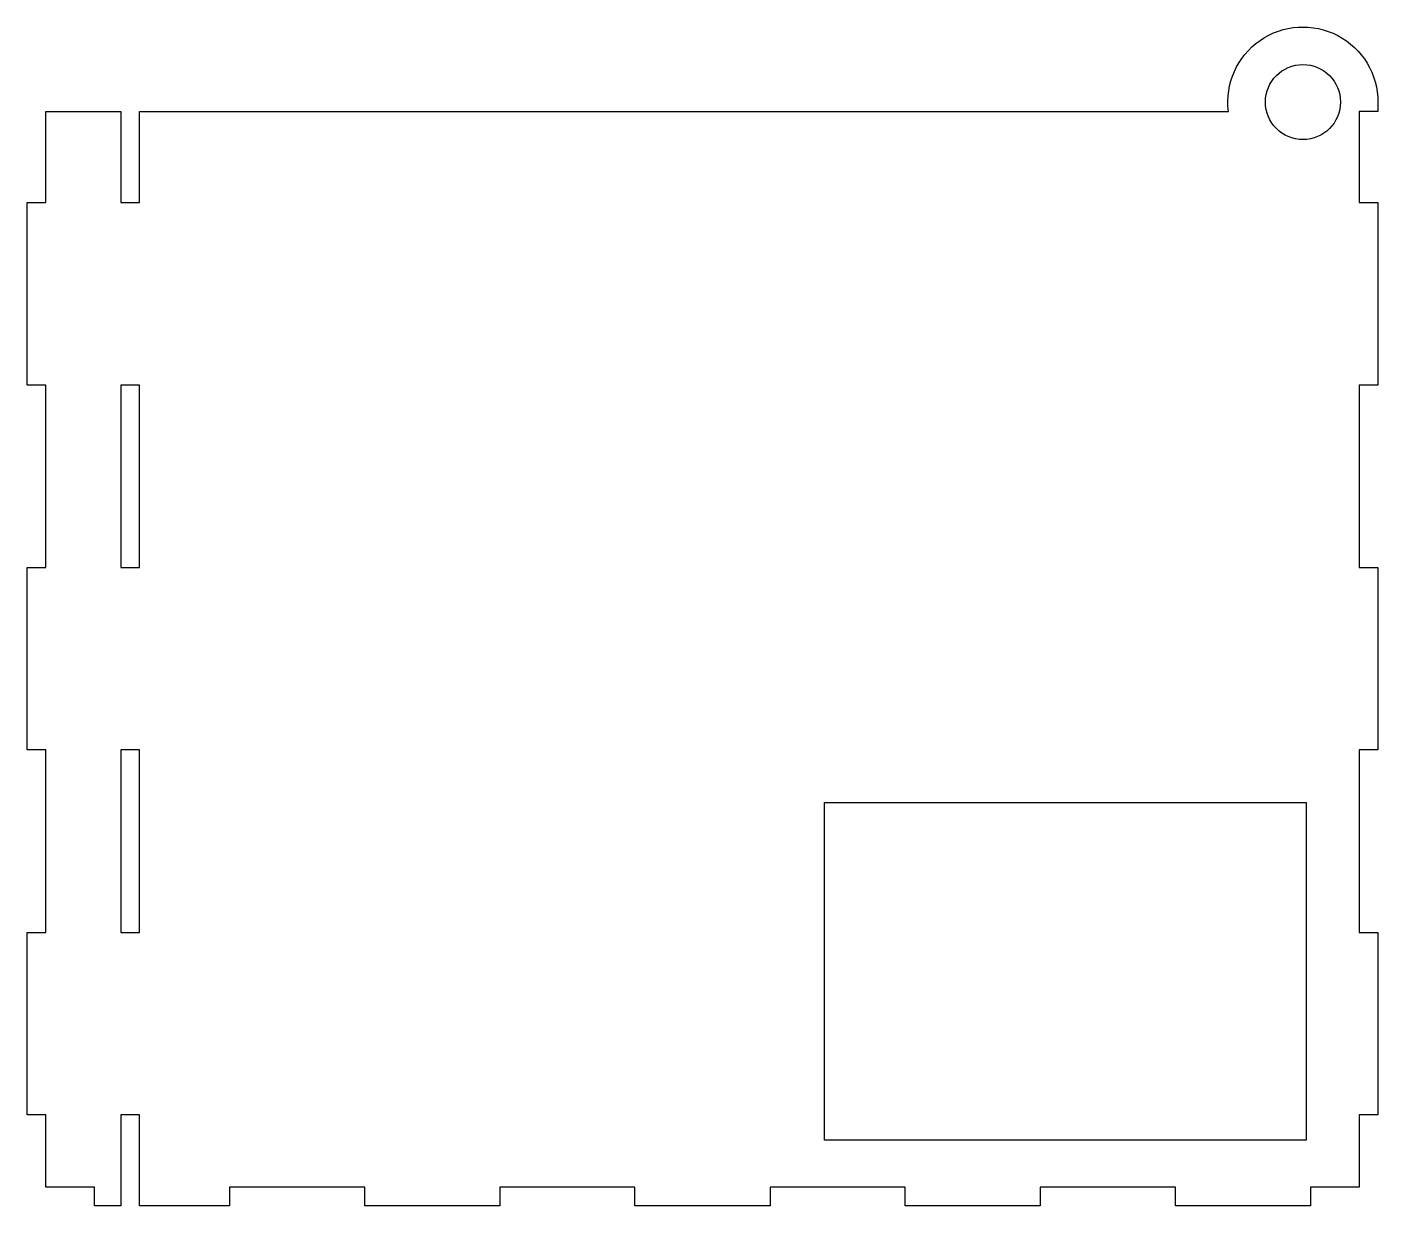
# Model space of a CAD drawing. Header units: millimetres. Extents: x -108 to 108, y 0 to 188.
import ezdxf

# ---------------------------------------------------------------- set-up
doc = ezdxf.new("R2010")
doc.units = ezdxf.units.MM
doc.layers.get('0').update_dxf_attribs({"linetype": 'CONTINUOUS'})

msp = doc.modelspace()

# ---------------------------------------------------------------- linework, layer by layer
for p, q in [((19.5, 64.5), (96.5, 64.5)), ((19.5, 10.5), (19.5, 64.5)), ((96.5, 64.5), (96.5, 10.5)), ((96.5, 10.5), (19.5, 10.5))]:
    msp.add_line(p, q)
msp.add_lwpolyline([(-97.2, 3), (-105, 3), (-105, 14.58), (-108, 14.58), (-108, 43.75), (-105, 43.75), (-105, 72.92), (-108, 72.92), (-108, 102.08), (-105, 102.08), (-105, 131.25), (-108, 131.25), (-108, 160.42), (-105, 160.42), (-105, 175), (-93, 175), (-93, 160.42), (-90, 160.42), (-90, 175), (84.09, 175, -1.064713), (108, 176.5), (108, 175), (105, 175), (105, 160.42), (108, 160.42), (108, 131.25), (105, 131.25), (105, 102.08), (108, 102.08), (108, 72.92), (105, 72.92), (105, 43.75), (108, 43.75), (108, 14.58), (105, 14.58), (105, 3), (97.2, 3), (97.2, 0), (75.6, 0), (75.6, 3), (54, 3), (54, 0), (32.4, 0), (32.4, 3), (10.8, 3), (10.8, 0), (-10.8, 0), (-10.8, 3), (-32.4, 3), (-32.4, 0), (-54, 0), (-54, 3), (-75.6, 3), (-75.6, 0), (-90, 0), (-90, 14.58), (-93, 14.58), (-93, 0), (-97.2, 0)], format="xyb", close=True)
for points in [[(-93, 131.25), (-93, 102.08), (-90, 102.08), (-90, 131.25)], [(-93, 72.92), (-93, 43.75), (-90, 43.75), (-90, 72.92)]]:
    msp.add_lwpolyline(points, close=True)
msp.add_circle((96, 176.5), 6)

doc.saveas('drawing.dxf')
